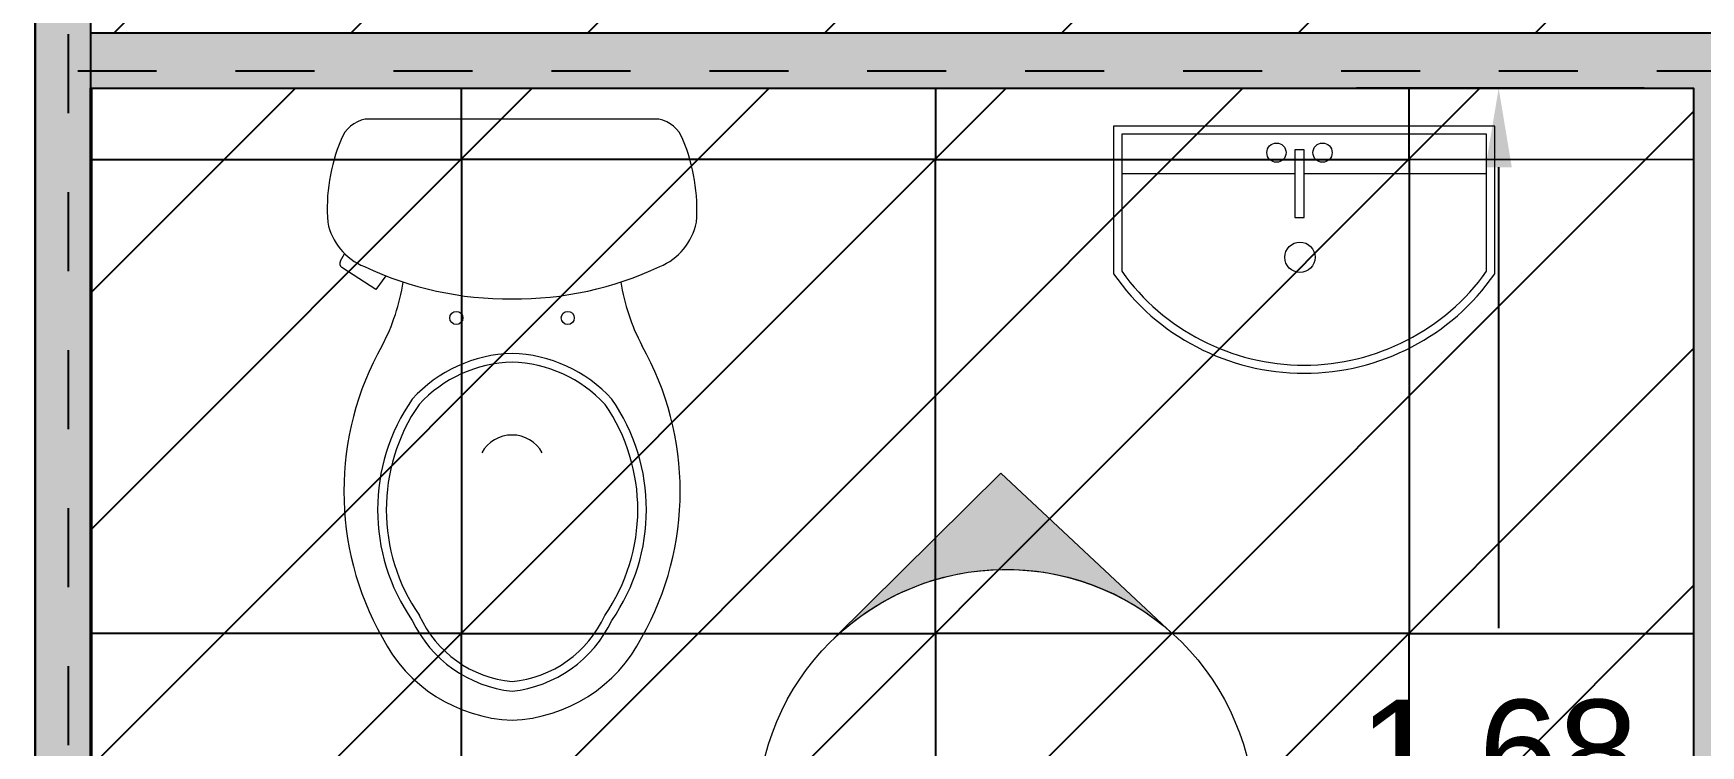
# Model space of a CAD drawing. Header units: millimetres. Extents: x 1966.2 to 2014.6, y 1502.1 to 1522.8.
# Drawn here: x 1995.432 to 1997.543, y 1519.431 to 1520.333 of the extents above; entities that cross this region are included whole.
import ezdxf

# ---------------------------------------------------------------- set-up
doc = ezdxf.new("R2010")
doc.units = ezdxf.units.MM
doc.linetypes.add('ACAD_ISO03W100', pattern=[30, 12, -18])
for name, color, linetype in [('COTAS', 252, 'Continuous'), ('EJES', 254, 'ACAD_ISO03W100'), ('PISO 60X60', 1, 'Continuous'), ('TIPO DE MURO', 30, 'Continuous')]:
    doc.layers.add(name, color=color, linetype=linetype)
for name, color, linetype, lineweight in [('LAM-Imagenes DET', 251, 'Continuous', 18), ('MUEBLES', 252, 'Continuous', 18), ('MURO TABLAROKA', 253, 'Continuous', 25)]:
    doc.layers.add(name, color=color, linetype=linetype, lineweight=lineweight)
doc.layers.add('PLAFON LISO', color=4, linetype='Continuous', plot=False)
doc.styles.get("Standard").update_dxf_attribs({"font": 'arial.ttf'})
doc.dimstyles.get("Standard").update_dxf_attribs({"dimtxt": 0.13, "dimasz": 0.1, "dimexe": 0.18, "dimexo": 0.0625, "dimgap": 0.09, "dimtad": 0, "dimtih": 1, "dimtoh": 1, "dimzin": 0, "dimdsep": 46, "dimtxsty": 'Standard', "dimcen": 0.09, "dimadec": 0, "dimazin": 0, "dimtfac": 1, "dimtofl": 0, "dimtmove": 0, "dimatfit": 3, "dimfxl": 1, "dimtolj": 1, "dimtzin": 0, "dimarcsym": 0})

# ---------------------------------------------------------------- blocks, each defined once
blk = doc.blocks.new('A$C1C6E6BA8')
at = {"layer": 'MUEBLES'}
for p, q in [((-0.1970295422147501, 0.1576655548918779), (-0.1714801375055686, 0.1969926845089276)), ((-0.1639300185261163, 0.1985394305362433), (-0.1554812406451447, 0.1936615263523436)), ((-0.1810337525461705, 0.1461092122781338), (-0.1970295422147501, 0.1576655548918779)), ((0, -0.1697702015163713), (-5.684341886080801e-14, 0.1697702015162577))]:
    blk.add_line(p, q, dxfattribs=at)
for centre in [(-0.2298456834218996, 0.0644617525575768), (-0.2298456834218996, -0.06446175255780418)]:
    blk.add_circle(centre, 0.007592139652524873, dxfattribs=at)
for centre, radius, start, end in [((-0.1056432392421698, 0.1448133639531761), 0.06978516571321444, 101.2359576781151, 158.1129692141881), ((-0.1036443020876163, 0.006671302438917337), 0.2071775578416881, 67.24668762487597, 94.31737882979749), ((-0.4304354991980404, -0.1496434480227435), 0.3441744163439414, 60.63606040257109, 119.3639395974115), ((-0.1667465974452966, 0.1930874339993807), 0.006136561174185083, 62.67848073495899, 140.4767928462007), ((-0.03611984223647369, 0.163255561827782), 0.03670263660086361, 10.22405139381242, 69.91462571198136), ((-0.4516182909809459, -0.06879580455847645), 0.2243291290772405, 55.21770262111175, 124.7822973788882), ((0.1842617935403723, 0.003583953853421917), 0.3921151428850082, 154.7532787403177, 180.5236938504531), ((-0.5184519186337297, -0.006924470495960122), 0.1767602673601612, 117.1834521446395, 177.754899975647), ((-0.4516182909809459, -0.06879580455847645), 0.2143291290772496, 55.39732729301125, 124.7822973788882), ((-0.1537853649429621, 0.3521792649470399), 0.228886137452996, 241.8789187252751, 261.3308690316039), ((-0.5175398979886268, -0.0153826949069753), 0.1448021591655239, 115.3730279383903, 173.9018193873872), ((-0.5197835306686898, -0.01211665514222204), 0.1310551231680252, 114.3568448873475, 174.6951630475381), ((-0.4331648058619635, -0.004337383187817068), 0.1523064775255909, 1.631889580190446, 47.31428530306036), ((-0.4331648058619635, -0.004337383187817068), 0.1623064775255818, 1.531321134281263, 47.56479380931895), ((-0.4053596685117782, -1.13686837721616e-13), 0.04014276537901625, 299.3212026165531, 60.67879738352848), ((-0.5184519186337297, 0.006924470495732749), 0.1767602673601612, 182.2451000243464, 242.8165478553576), ((-0.5175398979886268, 0.01538269490674793), 0.1448021591655239, 186.0981806126129, 244.6269720616068), ((-0.5197835306686898, 0.01211665514199467), 0.1310551231680252, 185.3048369524684, 245.6431551126525), ((-0.4331648058619635, 0.004337383187589694), 0.1523064775255909, 312.6857146969372, 358.3681104198031), ((-0.4331648058619635, 0.004337383187589694), 0.1623064775255818, 312.4352061906742, 358.4686788657122), ((0.1842617935403723, -0.003583953853649291), 0.3921151428850082, 179.4763061495469, 205.2467212596764), ((-0.4516182909809459, 0.06879580455824907), 0.2243291290772405, 235.2177026211054, 304.7822973788946), ((-0.4516182909809459, 0.06879580455824907), 0.2143291290772496, 235.2177026211054, 304.6026727069887), ((-0.1537853649429621, -0.3521792649472673), 0.228886137452996, 98.66913096839606, 118.1210812747249), ((-0.4304354991980404, 0.1496434480225162), 0.3441744163439414, 240.6360604025885, 299.3639395974289), ((-0.1056432392421698, -0.1448133639534035), 0.06978516571321444, 201.8870307858119, 258.7640423218849), ((-0.03611984223647369, -0.1632555618280094), 0.03670263660086361, 290.0853742880186, 349.7759486061876), ((-0.1036443020876163, -0.006671302439144711), 0.2071775578416881, 265.6826211702025, 292.753312375124)]:
    blk.add_arc(centre, radius, start, end, dxfattribs=at)
blk = doc.blocks.new('LAVAMANO')
at = {"layer": 'MUEBLES'}
for points in [[(-0.2332217804616334, 0.1806865377940596), (-0.2332217804616334, 0), (0.2332217804616334, 0), (0.2332217804616334, 0.1806865377940596)], [(-0.2232217804616425, 0.1775107285616571), (-0.2232217804616425, 0.01000000000001933), (0.2232217804616425, 0.01000000000001933), (0.2232217804616425, 0.1775107285616571)], [(-0.2332217804616334, 0.05796295405033902), (-0.2332217804616334, 0), (0.2332217804616334, 0), (0.2332217804616334, 0.05796295405033902)], [(0, 0.05796295405033902), (-0.2232217804616425, 0.05796295405033902)], [(0.2232217804616425, 0.05796295405033902), (0.01141748218856264, 0.05796295405033902)]]:
    blk.add_lwpolyline(points, dxfattribs=at)
blk.add_lwpolyline([(0, 0.0289814770251553), (0.01141748218856264, 0.0289814770251553), (0.01141748218856264, 0.1118598739974175), (0, 0.1118598739974175)], close=True, dxfattribs=at)
for centre, radius in [((0.00520052346587363, 0.1604488311193677), 0.01856544110100344), ((-0.022502312838526, 0.03244768362171158), 0.01176681548696479), ((0.03391979502708864, 0.03244768362171158), 0.01176681548696479)]:
    blk.add_circle(centre, radius, dxfattribs=at)
for radius, start, end in [(0.2844159587462228, 34.91496188256804, 145.0850381174365), (0.2744159587462228, 35.56628683280031, 144.4337131671997)]:
    blk.add_arc((0, 0.01789821294292437), radius, start, end, dxfattribs=at)
blk = doc.blocks.new('PISO')
at = {"layer": 'PISO 60X60', "lineweight": -3}
for p, q in [((1978.129027238857, 1520.263454699706), (1978.129027238857, 1511.208464830361)), ((1979.797732108295, 1520.173464824629), (1980.159027238858, 1520.173642476338)), ((1979.797732108295, 1519.573464824629), (1980.159027238858, 1519.573159728302))]:
    blk.add_line(p, q, dxfattribs=at)
for points in [[(1978.129027238857, 1520.173464824629), (1978.597732108295, 1520.173464824629), (1978.597732108295, 1520.263454699706)], [(1979.197732108295, 1520.263454699706), (1979.197732108295, 1520.173464824629), (1978.597732108295, 1520.173464824629), (1978.597732108295, 1520.263454699706)], [(1979.197732108295, 1520.263454699706), (1979.197732108295, 1520.173464824629), (1979.797732108295, 1520.173464824629), (1979.797732108295, 1520.263454699706)], [(1979.797732108295, 1520.173464824629), (1979.797732108295, 1520.263454699706)], [(1978.129027238857, 1520.173464824629), (1978.597732108295, 1520.173464824629), (1978.597732108295, 1519.573464824629), (1978.129027238857, 1519.573464824629)], [(1979.797732108295, 1520.173464824629), (1979.797732108295, 1519.573464824629)], [(1978.129027238857, 1518.973464824629), (1978.597732108295, 1518.973464824629), (1978.597732108295, 1519.573464824629), (1978.129027238857, 1519.573464824629)], [(1979.797732108295, 1518.973464824629), (1979.797732108295, 1519.573464824629)]]:
    blk.add_lwpolyline(points, dxfattribs=at)
for points in [[(1978.597732108295, 1519.573464824629), (1979.197732108295, 1519.573464824629), (1979.197732108295, 1520.173464824629), (1978.597732108295, 1520.173464824629)], [(1979.797732108295, 1519.573464824629), (1979.197732108295, 1519.573464824629), (1979.197732108295, 1520.173464824629), (1979.797732108295, 1520.173464824629)], [(1978.597732108295, 1519.573464824629), (1979.197732108295, 1519.573464824629), (1979.197732108295, 1518.973464824629), (1978.597732108295, 1518.973464824629)], [(1979.797732108295, 1519.573464824629), (1979.197732108295, 1519.573464824629), (1979.197732108295, 1518.973464824629), (1979.797732108295, 1518.973464824629)]]:
    blk.add_lwpolyline(points, close=True, dxfattribs=at)
blk = doc.blocks.new('*D88')
at = {"layer": 'COTAS', "color": 0, "lineweight": -2, "transparency": 16777216}
for p, q in [((1997.471415639779, 1520.263454699706), (1997.107280296974, 1520.263454699706)), ((1997.287280296974, 1520.163454699706), (1997.287280296974, 1519.579834253438)), ((1997.287280296974, 1518.683464830362), (1997.287280296974, 1519.26708527663)), ((1997.471415639791, 1518.583464830362), (1997.107280296974, 1518.583464830362))]:
    blk.add_line(p, q, dxfattribs=at)
at = {"layer": 'COTAS', "color": 0, "lineweight": -3, "transparency": 16777216}
for points in [[(1997.270613630307, 1520.163454699706), (1997.303946963641, 1520.163454699706), (1997.287280296974, 1520.263454699706)], [(1997.270613630307, 1518.683464830362), (1997.303946963641, 1518.683464830362), (1997.287280296974, 1518.583464830362)]]:
    blk.add_solid(points, dxfattribs=at)
at = {"layer": 'Defpoints', "color": 0, "lineweight": -3, "transparency": 16777216}
for p in [(1997.287280296974, 1520.263454699706), (1997.533915639779, 1520.263454699706), (1997.533915639791, 1518.583464830362)]:
    blk.add_point(p, dxfattribs=at)
at = {"layer": 'COTAS', "color": 0, "lineweight": -3, "transparency": 16777216, "insert": (1997.287280296974, 1519.423459765034), "char_height": 0.13, "attachment_point": 5}
blk.add_mtext('\\A1;1.68', dxfattribs=at)
blk = doc.blocks.new('DET')
at = {"layer": 'LAM-Imagenes DET'}
h = blk.add_hatch(color=256, dxfattribs=at)
h.dxf.hatch_style = 1
edge = h.paths.add_edge_path()
edge.add_line((0.2106787348693615, 0.2340335919943755), (-0.006322629940314073, 0.4369749268757914))
edge.add_line((-0.006322629940314073, 0.4369749268757914), (-0.2173616292877796, 0.2278402370550339))
edge.add_arc((1.409549560404955e-14, 2.481348460037225e-14), 0.3148924443487442, 48.006227842825126, 133.6516921502316, ccw=False)
blk.add_lwpolyline([(0.2106787348693615, 0.2340335919943755), (-0.006322629940314073, 0.4369749268757914), (-0.2173616292877796, 0.2278402370550339, -0.3921245748608314), (0.2106787348693615, 0.2340335919943755, 42.03721698194761)], format="xyb", dxfattribs=at)
blk.add_circle((0, 0), 0.314892444348787, dxfattribs=at)

msp = doc.modelspace()

# ---------------------------------------------------------------- hatches: boundary and pattern name
at = {"layer": 'MURO TABLAROKA'}
h = msp.add_hatch(color=256, dxfattribs=at)
h.dxf.hatch_style = 1
h.paths.add_polyline_path([(1995.433915639791, 1511.138464830361), (1995.433915639791, 1521.443464830361), (1995.503915639791, 1521.443464830361), (1995.503915639791, 1511.208464830361), (1995.883915639791, 1511.208464830361), (1995.883915639791, 1511.138464830361)])
h = msp.add_hatch(color=256, dxfattribs=at)
h.dxf.hatch_style = 1
h.paths.add_polyline_path([(1995.503915639791, 1520.263454699706), (1997.503915639791, 1520.263454699706), (1997.533915639792, 1520.263454699706), (1997.533915639791, 1518.583464830362), (1997.603915639791, 1518.583464830362), (1997.603915639791, 1518.433464830362), (1998.063915639791, 1518.433464830362), (1998.063915639792, 1518.663464830362), (1998.133915639791, 1518.663464830362), (1998.133915639791, 1518.933464830362), (1997.583915639791, 1518.933464830362), (1997.583915639791, 1520.333464830362), (1997.513915639792, 1520.333464830362), (1995.513915639792, 1520.333464830362), (1995.503915639791, 1520.333454699705)])
at = {"layer": 'PLAFON LISO', "lineweight": -3}
h = msp.add_hatch(dxfattribs=at)
h.set_pattern_fill('JIS_WOOD', color=256, scale=0.3)
h.set_pattern_definition([(45, (0, 0), (-0.1499999997482953, 0.1499999997482953), [])])
h.paths.add_polyline_path([(1999.582271191714, 1511.208464830361), (1995.503915639791, 1511.208464830361), (1995.503915639791, 1518.503464830362), (1995.543915639791, 1518.503464830362), (1995.543915639791, 1518.583711971854), (1995.503915639791, 1518.583724645777), (1995.503915639791, 1520.263454699706), (1997.533915639792, 1520.263454699706), (1997.533915639791, 1518.583464830362), (1996.323915639791, 1518.583464830362), (1996.323915639791, 1518.503464830362), (1996.363915639791, 1518.503464830362), (1996.363915639791, 1518.513464830362), (1997.533915639791, 1518.513464830362), (1997.533915639791, 1518.363464830362), (1998.133915639791, 1518.363464830362), (1998.133915639791, 1518.933464830362), (1997.583915639791, 1518.933464830362), (1997.583915639791, 1520.333464830362), (1995.503915639791, 1520.333454699705), (1995.503915639791, 1521.373464830361), (1997.513924743464, 1521.373464830361), (1997.513924743464, 1521.254413738804), (1997.58391408739, 1521.254413738804), (1997.583915639791, 1521.373464830361), (2001.372620509224, 1521.373464830361), (2001.373915639791, 1518.533464830362), (2001.273915639791, 1518.533464830362), (2001.273915639791, 1518.473464830362), (2001.303915639791, 1518.473464830362), (2001.303915639791, 1518.463464830362), (2000.463915639791, 1518.463464830362), (2000.463915639791, 1518.473464830362), (2000.493915639791, 1518.473464830362), (2000.493915639791, 1518.533464830362), (1999.583915639791, 1518.533464830362), (1999.583915639791, 1519.053464830362), (1999.513915639791, 1519.053464830362), (1999.513915639791, 1518.933464830362), (1998.983915639791, 1518.933464830362), (1998.983915639791, 1518.363464830362), (1999.583892973381, 1518.363464830362)])
at = {"layer": 'TIPO DE MURO', "lineweight": -3, "true_color": 0x139b48}
h = msp.add_hatch(color=114, dxfattribs=at)
h.dxf.hatch_style = 1
h.paths.add_polyline_path([(1995.433915639791, 1511.138464830361), (1995.433915639791, 1521.443464830361), (1995.503915639791, 1521.443464830361), (1995.503915639791, 1511.208464830361), (1995.883915639791, 1511.208464830361), (1995.883915639791, 1511.138464830361)])
h.paths.add_polyline_path([(2001.443915639791, 1521.443464830361), (1995.503915639791, 1521.443464830361), (1995.503915639791, 1521.373464830361), (2001.443915639791, 1521.373464830361)])
h.paths.add_polyline_path([(1995.503915639791, 1520.263454699706), (1997.503915639791, 1520.263454699706), (1997.533915639792, 1520.263454699706), (1997.533915639791, 1518.583464830362), (1997.603915639791, 1518.583464830362), (1997.603915639791, 1518.433464830362), (1998.063915639791, 1518.433464830362), (1998.063915639792, 1518.663464830362), (1998.133915639791, 1518.663464830362), (1998.133915639791, 1518.933464830362), (1997.583915639791, 1518.933464830362), (1997.583915639791, 1520.333464830362), (1997.513915639792, 1520.333464830362), (1995.513915639792, 1520.333464830362), (1995.503915639791, 1520.333454699705)])
h.paths.add_polyline_path([(1999.513915639791, 1519.053464830362), (1999.513915639791, 1518.933464830362), (1998.983915639791, 1518.933464830362), (1998.983915639791, 1518.663464830362), (1999.053915639791, 1518.663464830362), (1999.053915639791, 1518.433464830362), (1999.513915639791, 1518.433464830362), (1999.513915639791, 1518.533464830362), (1999.583915639791, 1518.533464830362), (1999.583915639791, 1519.053464830362)])
h.paths.add_polyline_path([(2000.463915639791, 1518.463464830362), (2000.463915639791, 1518.473464830362), (2000.493915639791, 1518.473464830362), (2000.493915639791, 1518.483464830362), (2000.493915639791, 1518.523464830362), (2000.463915639791, 1518.523464830362), (2000.463915639791, 1518.533464830362), (1999.583915639791, 1518.533464830362), (1999.513915639791, 1518.533464830362), (1999.513915639791, 1518.463464830362), (1999.513915639791, 1518.433464830362), (1999.053915639791, 1518.433464830362), (1999.053915639791, 1518.593464830362), (1999.053915639791, 1518.663464830362), (1998.983915639791, 1518.663464830362), (1998.983915639791, 1518.593464830362), (1998.983915639791, 1518.363464830362), (1999.583915639791, 1518.363464830362), (1999.583915639791, 1518.463464830362)])
h.paths.add_polyline_path([(2001.373915639791, 1519.063464830361), (2001.372620509224, 1521.373464830361), (2001.443915639791, 1521.373464830361), (2001.443915639791, 1519.063464830361)])
h.paths.add_polyline_path([(1999.643915639791, 1511.138464830361), (1999.643915639791, 1511.208464830361), (2001.373915639791, 1511.208464830361), (2001.373915639791, 1512.088464830361), (2001.443915639791, 1512.088464830361), (2001.443915639791, 1511.138464830361)])
h.paths.add_polyline_path([(1998.063915639792, 1518.663464830362), (1998.063915639791, 1518.593464830362), (1998.063915639791, 1518.433464830362), (1997.603915639791, 1518.433464830362), (1997.603915639791, 1518.513464830362), (1997.603915639791, 1518.583464830362), (1997.533915639791, 1518.583464830362), (1996.363915639791, 1518.583464830362), (1996.323915639791, 1518.583464830362), (1996.323915639791, 1518.513464830362), (1996.323915639791, 1518.503464830362), (1996.363915639791, 1518.503464830362), (1996.363915639791, 1518.513464830362), (1997.533915639791, 1518.513464830362), (1997.533915639791, 1518.363464830362), (1998.133915639791, 1518.363464830362), (1998.133915639791, 1518.593464830362), (1998.133915639791, 1518.663464830362)])
h.paths.add_polyline_path([(1997.583915639791, 1521.323464830361), (1997.513915639792, 1521.323464830361), (1997.513924743464, 1521.373464830361), (1997.583915639791, 1521.373464830361)])

# ---------------------------------------------------------------- linework, layer by layer
at = {"layer": 'EJES', "lineweight": -3, "ltscale": 0.005}
for p, q in [((1995.475845971382, 1522.331785535989), (1995.475845971381, 1509.529939103548)), ((1994.087714214337, 1520.285525602794), (2003.521642351792, 1520.285525602794))]:
    msp.add_line(p, q, dxfattribs=at)
at = {"layer": 'MURO TABLAROKA'}
for points in [[(1995.433915639791, 1511.138464830361), (1995.433915639791, 1521.443464830361), (1995.503915639791, 1521.443464830361), (1995.503915639791, 1511.208464830361), (1995.883915639791, 1511.208464830361), (1995.883915639791, 1511.138464830361)], [(1995.503915639791, 1520.263454699706), (1997.503915639791, 1520.263454699706), (1997.533915639792, 1520.263454699706), (1997.533915639791, 1518.583464830362), (1997.603915639791, 1518.583464830362), (1997.603915639791, 1518.433464830362), (1998.063915639791, 1518.433464830362), (1998.063915639792, 1518.663464830362), (1998.133915639791, 1518.663464830362), (1998.133915639791, 1518.933464830362), (1997.583915639791, 1518.933464830362), (1997.583915639791, 1520.333464830362), (1997.513915639792, 1520.333464830362), (1995.513915639792, 1520.333464830362), (1995.503915639791, 1520.333454699705)]]:
    msp.add_lwpolyline(points, close=True, dxfattribs=at)
at = {"layer": 'MURO TABLAROKA', "color": 7}
for points in [[(2001.443915639791, 1521.443464830362), (1995.433915639791, 1521.443464830361), (1995.433915639791, 1511.138464830361)], [(1995.503915639791, 1511.208464830361), (1995.503915639791, 1518.503464830362), (1995.543915639791, 1518.503464830362), (1995.54394106594, 1518.583711963797), (1995.503915639791, 1518.583711963797), (1995.503915639791, 1520.263454699706), (1997.533915639792, 1520.263454699705), (1997.533915639792, 1518.583464830362), (1996.323915639791, 1518.583464830362), (1996.323915639791, 1518.503464830362), (1996.363915639791, 1518.503464830362), (1996.363915639791, 1518.513464830362), (1997.533915639791, 1518.513464830362), (1997.533915639791, 1518.363464830362), (1998.133915639791, 1518.363464830362), (1998.133915639791, 1518.933464830362), (1997.583915639791, 1518.933464830362), (1997.583915639791, 1520.333464830362)]]:
    msp.add_lwpolyline(points, dxfattribs=at)
at = {"layer": 'PLAFON LISO', "lineweight": -3}
msp.add_lwpolyline([(1995.503915639791, 1511.208464830361), (1995.503915639791, 1518.503464830362), (1995.543915639791, 1518.503464830362), (1995.543915639791, 1518.583711971854), (1995.503915639791, 1518.583724645777), (1995.503915639791, 1520.263454699706), (1997.533915639792, 1520.263454699706), (1997.533915639791, 1518.583464830362), (1996.323915639791, 1518.583464830362), (1996.323915639791, 1518.503464830362), (1996.363915639791, 1518.503464830362), (1996.363915639791, 1518.513464830362), (1997.533915639791, 1518.513464830362), (1997.533915639791, 1518.363464830362), (1998.133915639791, 1518.363464830362), (1998.133915639791, 1518.933464830362), (1997.583915639791, 1518.933464830362), (1997.583915639791, 1520.333464830362)], dxfattribs=at)

# ---------------------------------------------------------------- block references
at = {"layer": 'LAM-Imagenes DET', "lineweight": -3}
msp.add_blockref('DET', (1996.663236904921, 1519.339431232636), dxfattribs=at)
at = {"layer": 'MUEBLES'}
for name, p, xscale, yscale, zscale, rotation in [('A$C1C6E6BA8', (1996.037782972422, 1520.224299349498), 1.094596223480558, 1.094596223480558, 1.094596223480558, 90), ('LAVAMANO', (1997.040983165205, 1520.215610889947), 1.035182848527351, 1.035182848527351, 1.035182848527351, 180)]:
    msp.add_blockref(name, p, dxfattribs=dict(at, xscale=xscale, yscale=yscale, zscale=zscale, rotation=rotation))
at = {"layer": 'PISO 60X60', "lineweight": -3}
msp.add_blockref('PISO', (17.37618353149696, 0), dxfattribs=at)

# ---------------------------------------------------------------- dimensions: what is measured, and where the dimension line sits
at = {"layer": 'COTAS', "lineweight": -3}
dim = msp.add_linear_dim(base=(1997.287280296974, 1520.263454699706), p1=(1997.533915639791, 1518.583464830362), p2=(1997.533915639779, 1520.263454699706), angle=90, dimstyle='Standard', dxfattribs=at)
dim.commit()
dim.dimension.update_dxf_attribs({"geometry": '*D88', "text_midpoint": (1997.287280296974, 1519.423459765034)})

doc.saveas('drawing.dxf')
